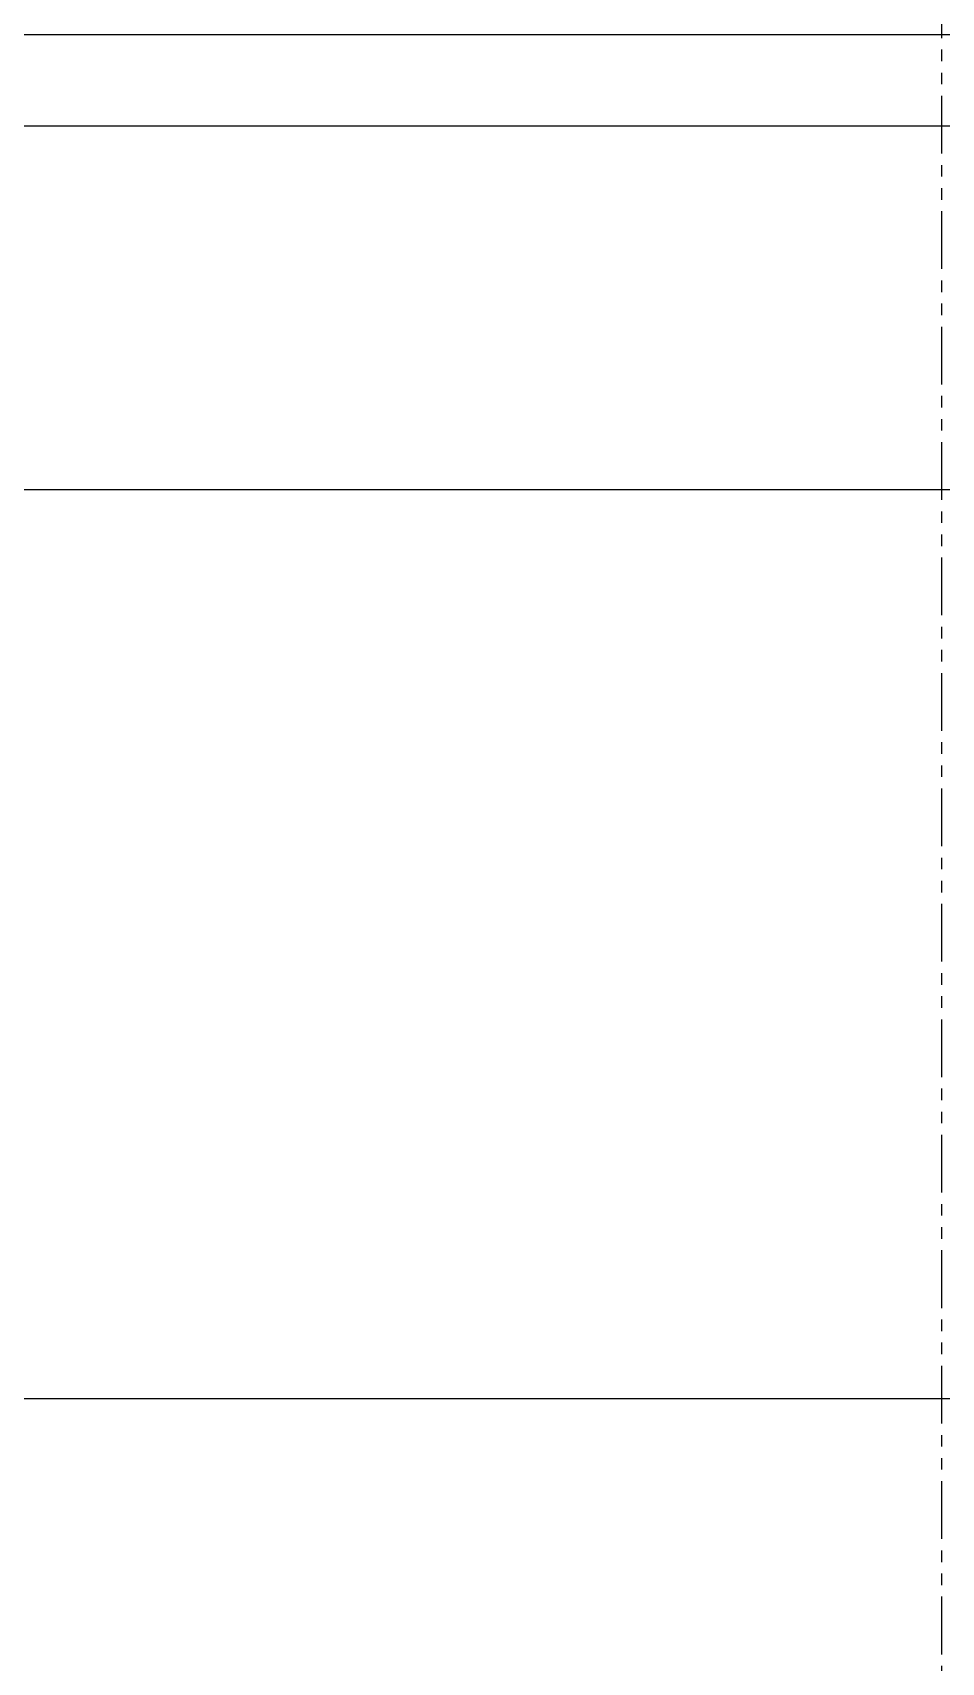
# Model space of a CAD drawing. Header units: millimetres. Extents: x 1310 to 4737, y 978 to 6132.
# Drawn here: x 3756.6 to 3856.6, y 5141.7 to 5321 of the extents above; entities that cross this region are included whole.
import ezdxf
from ezdxf.enums import TextEntityAlignment as Align

# ---------------------------------------------------------------- set-up
doc = ezdxf.new("R2010")
doc.units = ezdxf.units.MM
doc.linetypes.add('PHANTOM', pattern=[12.7, 6.35, -1.27, 1.27, -1.27, 1.27, -1.27])
doc.layers.add('PK24-SYS-ROOM', color=8, linetype='Continuous', true_color=0x808080)
doc.layers.add('PK24E-HELPER', color=253, linetype='PHANTOM', true_color=0xa1a1a1)
doc.layers.add('TEMEL', color=3, linetype='Continuous')
doc.styles.add('Impact', font='impact.ttf', dxfattribs={"height": 5})

# ---------------------------------------------------------------- blocks, each defined once
blk = doc.blocks.new('*U26')
at = {"layer": 'PK24E-HELPER'}
blk.add_line((0, 978), (0, -150), dxfattribs=at)
blk = doc.blocks.new('ROOM---FRONT-SYS-PK24')
at = {"layer": 'PK24-SYS-ROOM', "color": 2}
for p, q in [((-140, 200), (140, 200)), ((-140, 160), (140, 160)), ((-140, 60), (140, 60))]:
    blk.add_line(p, q, dxfattribs=at)
at = {"layer": 'PK24-SYS-ROOM'}
blk.add_lwpolyline([(-140, 0), (140, 0), (140, 210), (-140, 210)], close=True, dxfattribs=at)
at = {"layer": 'PK24-SYS-ROOM', "color": 3, "style": 'Impact'}
blk.add_attdef('ROOMNO', text='', height=10, dxfattribs=at).set_placement((178.82, 230), align=Align.CENTER)

msp = doc.modelspace()

# ---------------------------------------------------------------- block references
at = {"layer": 'TEMEL'}
for name in ['*U26', 'ROOM---FRONT-SYS-PK24']:
    msp.add_blockref(name, (3856.63, 5110.77), dxfattribs=at)

doc.saveas('drawing.dxf')
